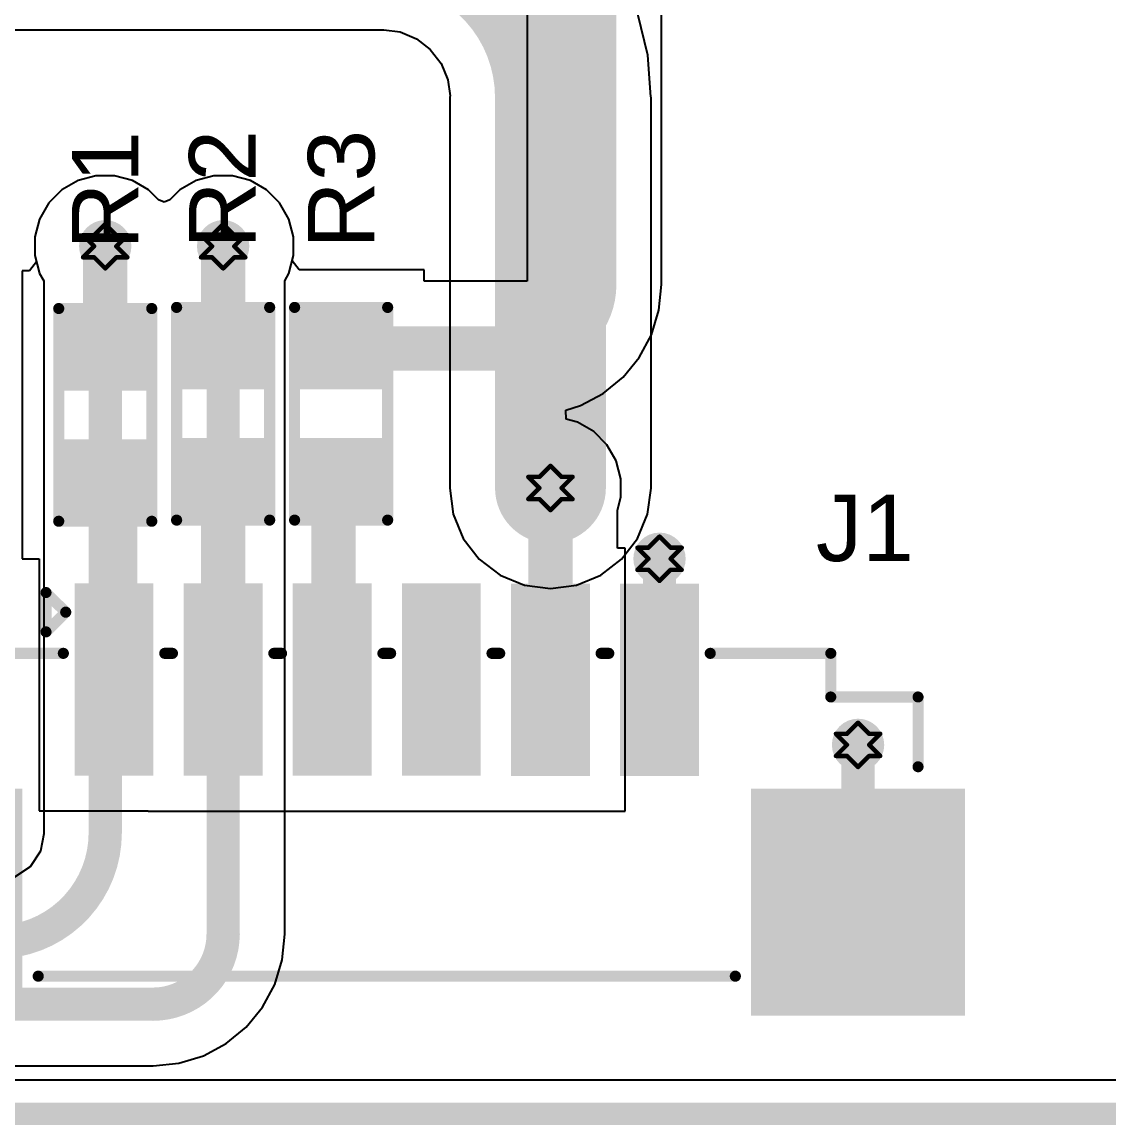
# Model space of a CAD drawing. Header units: inches. Extents: x -4 to 182, y -4 to 85.
# Drawn here: x 33.43 to 45.88, y -4.13 to 8.51 of the extents above; entities that cross this region are included whole.
import ezdxf

# ---------------------------------------------------------------- set-up
doc = ezdxf.new("R2010")
doc.units = ezdxf.units.IN
for name, color, linetype in [('Board Outline', 216, 'Continuous'), ('Bottom Layer', 5, 'Continuous'), ('Drill Drawing', 1, 'Continuous'), ('Top Layer', 1, 'Continuous'), ('Top Overlay', 2, 'Continuous'), ('Top Paste', 8, 'Continuous'), ('Top Solder', 216, 'Continuous'), ('Via Holes', 16, 'Continuous')]:
    doc.layers.add(name, color=color, linetype=linetype)
doc.styles.add('Arial', font='', dxfattribs={"height": 0.2})
doc.styles.get('Arial').set_extended_font_data('Arial')

# ---------------------------------------------------------------- blocks, each defined once
blk = doc.blocks.new('R___0603_8')
at = {"layer": 'Top Layer'}
for points in [[(-0.381, 0.445), (-0.381, -0.445), (-1.143, -0.445), (-1.143, 0.445)], [(1.143, 0.445), (1.143, -0.445), (0.381, -0.445), (0.381, 0.445)]]:
    blk.add_hatch(color=1, dxfattribs=at).paths.add_polyline_path(points)
at = {"layer": 'Top Paste'}
for points in [[(-0.381, 0.445), (-0.381, -0.445), (-1.143, -0.445), (-1.143, 0.445)], [(1.143, 0.445), (1.143, -0.445), (0.381, -0.445), (0.381, 0.445)]]:
    blk.add_hatch(color=8, dxfattribs=at).paths.add_polyline_path(points)
at = {"layer": 'Top Solder'}
for points in [[(-0.279, 0.546), (-0.279, -0.546), (-1.245, -0.546), (-1.245, 0.546)], [(1.245, 0.546), (1.245, -0.546), (0.279, -0.546), (0.279, 0.546)]]:
    blk.add_hatch(color=216, dxfattribs=at).paths.add_polyline_path(points)
at = {"layer": 'Top Overlay'}
for points in [[(1.219, 0.533, 0.127, 0.127, 0), (-1.219, 0.533, 0.127, 0.127, 0)], [(-1.219, -0.533, 0.127, 0.127, 0), (-1.219, 0.533, 0.127, 0.127, 0)], [(1.219, -0.533, 0.127, 0.127, 0), (1.219, 0.533, 0.127, 0.127, 0)], [(1.219, -0.533, 0.127, 0.127, 0), (-1.219, -0.533, 0.127, 0.127, 0)]]:
    blk.add_lwpolyline(points, format="xyseb", dxfattribs=at)
for points in [[(-1.251, 0.533, 0.0635, 0.0635, 1), (-1.187, 0.533, 0.0635, 0.0635, 1)], [(-1.251, 0.533, 0.0635, 0.0635, 1), (-1.187, 0.533, 0.0635, 0.0635, 1)], [(1.187, 0.533, 0.0635, 0.0635, 1), (1.251, 0.533, 0.0635, 0.0635, 1)], [(1.187, 0.533, 0.0635, 0.0635, 1), (1.251, 0.533, 0.0635, 0.0635, 1)], [(-1.251, -0.533, 0.0635, 0.0635, 1), (-1.187, -0.533, 0.0635, 0.0635, 1)], [(-1.251, -0.533, 0.0635, 0.0635, 1), (-1.187, -0.533, 0.0635, 0.0635, 1)], [(1.187, -0.533, 0.0635, 0.0635, 1), (1.251, -0.533, 0.0635, 0.0635, 1)], [(1.187, -0.533, 0.0635, 0.0635, 1), (1.251, -0.533, 0.0635, 0.0635, 1)]]:
    blk.add_lwpolyline(points, format="xyseb", close=True, dxfattribs=at)
blk = doc.blocks.new('R___0603_9')
at = {"layer": 'Top Layer'}
for points in [[(-0.381, 0.445), (-0.381, -0.445), (-1.143, -0.445), (-1.143, 0.445)], [(1.143, 0.445), (1.143, -0.445), (0.381, -0.445), (0.381, 0.445)]]:
    blk.add_hatch(color=1, dxfattribs=at).paths.add_polyline_path(points)
at = {"layer": 'Top Paste'}
for points in [[(-0.381, 0.445), (-0.381, -0.445), (-1.143, -0.445), (-1.143, 0.445)], [(1.143, 0.445), (1.143, -0.445), (0.381, -0.445), (0.381, 0.445)]]:
    blk.add_hatch(color=8, dxfattribs=at).paths.add_polyline_path(points)
at = {"layer": 'Top Solder'}
for points in [[(-0.279, 0.546), (-0.279, -0.546), (-1.245, -0.546), (-1.245, 0.546)], [(1.245, 0.546), (1.245, -0.546), (0.279, -0.546), (0.279, 0.546)]]:
    blk.add_hatch(color=216, dxfattribs=at).paths.add_polyline_path(points)
at = {"layer": 'Top Overlay'}
for points in [[(-1.219, 0.533, 0.127, 0.127, 0), (1.219, 0.533, 0.127, 0.127, 0)], [(-1.219, -0.533, 0.127, 0.127, 0), (-1.219, 0.533, 0.127, 0.127, 0)], [(1.219, -0.533, 0.127, 0.127, 0), (1.219, 0.533, 0.127, 0.127, 0)], [(-1.219, -0.533, 0.127, 0.127, 0), (1.219, -0.533, 0.127, 0.127, 0)]]:
    blk.add_lwpolyline(points, format="xyseb", dxfattribs=at)
for points in [[(-1.251, 0.533, 0.0635, 0.0635, 1), (-1.187, 0.533, 0.0635, 0.0635, 1)], [(-1.251, 0.533, 0.0635, 0.0635, 1), (-1.187, 0.533, 0.0635, 0.0635, 1)], [(1.187, 0.533, 0.0635, 0.0635, 1), (1.251, 0.533, 0.0635, 0.0635, 1)], [(1.187, 0.533, 0.0635, 0.0635, 1), (1.251, 0.533, 0.0635, 0.0635, 1)], [(-1.251, -0.533, 0.0635, 0.0635, 1), (-1.187, -0.533, 0.0635, 0.0635, 1)], [(-1.251, -0.533, 0.0635, 0.0635, 1), (-1.187, -0.533, 0.0635, 0.0635, 1)], [(1.187, -0.533, 0.0635, 0.0635, 1), (1.251, -0.533, 0.0635, 0.0635, 1)], [(1.187, -0.533, 0.0635, 0.0635, 1), (1.251, -0.533, 0.0635, 0.0635, 1)]]:
    blk.add_lwpolyline(points, format="xyseb", close=True, dxfattribs=at)
blk = doc.blocks.new('R___0603_10')
at = {"layer": 'Top Layer'}
for points in [[(-0.381, 0.445), (-0.381, -0.445), (-1.143, -0.445), (-1.143, 0.445)], [(1.143, 0.445), (1.143, -0.445), (0.381, -0.445), (0.381, 0.445)]]:
    blk.add_hatch(color=1, dxfattribs=at).paths.add_polyline_path(points)
at = {"layer": 'Top Paste'}
for points in [[(-0.381, 0.445), (-0.381, -0.445), (-1.143, -0.445), (-1.143, 0.445)], [(1.143, 0.445), (1.143, -0.445), (0.381, -0.445), (0.381, 0.445)]]:
    blk.add_hatch(color=8, dxfattribs=at).paths.add_polyline_path(points)
at = {"layer": 'Top Solder'}
for points in [[(-0.279, 0.546), (-0.279, -0.546), (-1.245, -0.546), (-1.245, 0.546)], [(1.245, 0.546), (1.245, -0.546), (0.279, -0.546), (0.279, 0.546)]]:
    blk.add_hatch(color=216, dxfattribs=at).paths.add_polyline_path(points)
at = {"layer": 'Top Overlay'}
for points in [[(1.219, 0.533, 0.127, 0.127, 0), (-1.219, 0.533, 0.127, 0.127, 0)], [(-1.219, -0.533, 0.127, 0.127, 0), (-1.219, 0.533, 0.127, 0.127, 0)], [(1.219, -0.533, 0.127, 0.127, 0), (1.219, 0.533, 0.127, 0.127, 0)], [(1.219, -0.533, 0.127, 0.127, 0), (-1.219, -0.533, 0.127, 0.127, 0)]]:
    blk.add_lwpolyline(points, format="xyseb", dxfattribs=at)
for points in [[(-1.251, 0.533, 0.0635, 0.0635, 1), (-1.187, 0.533, 0.0635, 0.0635, 1)], [(-1.251, 0.533, 0.0635, 0.0635, 1), (-1.187, 0.533, 0.0635, 0.0635, 1)], [(1.187, 0.533, 0.0635, 0.0635, 1), (1.251, 0.533, 0.0635, 0.0635, 1)], [(1.187, 0.533, 0.0635, 0.0635, 1), (1.251, 0.533, 0.0635, 0.0635, 1)], [(-1.251, -0.533, 0.0635, 0.0635, 1), (-1.187, -0.533, 0.0635, 0.0635, 1)], [(-1.251, -0.533, 0.0635, 0.0635, 1), (-1.187, -0.533, 0.0635, 0.0635, 1)], [(1.187, -0.533, 0.0635, 0.0635, 1), (1.251, -0.533, 0.0635, 0.0635, 1)], [(1.187, -0.533, 0.0635, 0.0635, 1), (1.251, -0.533, 0.0635, 0.0635, 1)]]:
    blk.add_lwpolyline(points, format="xyseb", close=True, dxfattribs=at)
blk = doc.blocks.new('HC_1_25_6PLT_18')
at = {"layer": 'Top Layer'}
for points in [[(-2.775, 0.277), (-3.475, 0.277), (-3.475, 2.277), (-2.775, 2.277)], [(-0.275, 0.275), (-0.975, 0.275), (-0.975, 2.275), (-0.275, 2.275)], [(-1.525, 0.275), (-2.225, 0.275), (-2.225, 2.275), (-1.525, 2.275)], [(0.975, 0.275), (0.275, 0.275), (0.275, 2.275), (0.975, 2.275)], [(2.225, 0.273), (1.525, 0.273), (1.525, 2.273), (2.225, 2.273)], [(3.475, 0.273), (2.775, 0.273), (2.775, 2.273), (3.475, 2.273)], [(4.225, -0.027), (6.575, -0.027), (6.575, -2.527), (4.225, -2.527)]]:
    blk.add_hatch(color=1, dxfattribs=at).paths.add_polyline_path(points)
at = {"layer": 'Top Paste'}
for points in [[(-2.775, 0.277), (-3.475, 0.277), (-3.475, 2.277), (-2.775, 2.277)], [(-0.275, 0.275), (-0.975, 0.275), (-0.975, 2.275), (-0.275, 2.275)], [(-1.525, 0.275), (-2.225, 0.275), (-2.225, 2.275), (-1.525, 2.275)], [(0.975, 0.275), (0.275, 0.275), (0.275, 2.275), (0.975, 2.275)], [(2.225, 0.273), (1.525, 0.273), (1.525, 2.273), (2.225, 2.273)], [(3.475, 0.273), (2.775, 0.273), (2.775, 2.273), (3.475, 2.273)], [(4.225, -0.027), (6.575, -0.027), (6.575, -2.527), (4.225, -2.527)]]:
    blk.add_hatch(color=8, dxfattribs=at).paths.add_polyline_path(points)
at = {"layer": 'Top Solder'}
for points in [[(-2.674, 0.175), (-3.577, 0.175), (-3.577, 2.378), (-2.674, 2.378)], [(-1.423, 0.173), (-2.327, 0.173), (-2.327, 2.376), (-1.423, 2.376)], [(-0.173, 0.174), (-1.077, 0.174), (-1.077, 2.377), (-0.173, 2.377)], [(1.077, 0.173), (0.173, 0.173), (0.173, 2.376), (1.077, 2.376)], [(2.327, 0.171), (1.423, 0.171), (1.423, 2.374), (2.327, 2.374)], [(3.577, 0.171), (2.673, 0.171), (2.673, 2.374), (3.577, 2.374)], [(-6.625, 0.023), (-4.175, 0.023), (-4.175, -2.577), (-6.625, -2.577)], [(4.175, 0.023), (6.625, 0.023), (6.625, -2.577), (4.175, -2.577)]]:
    blk.add_hatch(color=216, dxfattribs=at).paths.add_polyline_path(points)
at = {"layer": 'Top Overlay'}
for points in [[(-3.905, 2.272, 0.127, 0.127, 0), (-3.679, 2.047, 0.127, 0.127, 0)], [(-3.905, 1.821, 0.127, 0.127, 0), (-3.905, 2.272, 0.127, 0.127, 0)], [(-3.905, 1.821, 0.127, 0.127, 0), (-3.679, 2.047, 0.127, 0.127, 0)], [(-4.912, 1.575, 0.127, 0.127, 0), (-3.706, 1.575, 0.127, 0.127, 0)], [(-2.544, 1.575, 0.127, 0.127, 0), (-2.456, 1.575, 0.127, 0.127, 0)], [(-1.294, 1.575, 0.127, 0.127, 0), (-1.206, 1.575, 0.127, 0.127, 0)], [(-0.044, 1.575, 0.127, 0.127, 0), (0.044, 1.575, 0.127, 0.127, 0)], [(1.206, 1.575, 0.127, 0.127, 0), (1.294, 1.575, 0.127, 0.127, 0)], [(2.456, 1.575, 0.127, 0.127, 0), (2.544, 1.575, 0.127, 0.127, 0)], [(3.706, 1.575, 0.127, 0.127, 0), (5.088, 1.575, 0.127, 0.127, 0)], [(5.088, 1.075, 0.127, 0.127, 0), (5.088, 1.575, 0.127, 0.127, 0)], [(5.088, 1.075, 0.127, 0.127, 0), (6.088, 1.075, 0.127, 0.127, 0)], [(6.088, 0.275, 0.127, 0.127, 0), (6.088, 1.075, 0.127, 0.127, 0)], [(-3.994, -2.125, 0.127, 0.127, 0), (3.994, -2.125, 0.127, 0.127, 0)]]:
    blk.add_lwpolyline(points, format="xyseb", dxfattribs=at)
for points in [[(-3.936, 2.272, 0.0635, 0.0635, 1), (-3.873, 2.272, 0.0635, 0.0635, 1)], [(-3.936, 2.272, 0.0635, 0.0635, 1), (-3.873, 2.272, 0.0635, 0.0635, 1)], [(-3.711, 2.047, 0.0635, 0.0635, 1), (-3.647, 2.047, 0.0635, 0.0635, 1)], [(-3.711, 2.047, 0.0635, 0.0635, 1), (-3.647, 2.047, 0.0635, 0.0635, 1)], [(-3.936, 1.821, 0.0635, 0.0635, 1), (-3.873, 1.821, 0.0635, 0.0635, 1)], [(-3.936, 1.821, 0.0635, 0.0635, 1), (-3.873, 1.821, 0.0635, 0.0635, 1)], [(-3.738, 1.575, 0.0635, 0.0635, 1), (-3.674, 1.575, 0.0635, 0.0635, 1)], [(-2.576, 1.575, 0.0635, 0.0635, 1), (-2.512, 1.575, 0.0635, 0.0635, 1)], [(-2.488, 1.575, 0.0635, 0.0635, 1), (-2.424, 1.575, 0.0635, 0.0635, 1)], [(-1.326, 1.575, 0.0635, 0.0635, 1), (-1.262, 1.575, 0.0635, 0.0635, 1)], [(-1.238, 1.575, 0.0635, 0.0635, 1), (-1.174, 1.575, 0.0635, 0.0635, 1)], [(-0.076, 1.575, 0.0635, 0.0635, 1), (-0.012, 1.575, 0.0635, 0.0635, 1)], [(0.012, 1.575, 0.0635, 0.0635, 1), (0.076, 1.575, 0.0635, 0.0635, 1)], [(1.174, 1.575, 0.0635, 0.0635, 1), (1.238, 1.575, 0.0635, 0.0635, 1)], [(1.262, 1.575, 0.0635, 0.0635, 1), (1.326, 1.575, 0.0635, 0.0635, 1)], [(2.424, 1.575, 0.0635, 0.0635, 1), (2.488, 1.575, 0.0635, 0.0635, 1)], [(2.512, 1.575, 0.0635, 0.0635, 1), (2.576, 1.575, 0.0635, 0.0635, 1)], [(3.674, 1.575, 0.0635, 0.0635, 1), (3.738, 1.575, 0.0635, 0.0635, 1)], [(5.056, 1.575, 0.0635, 0.0635, 1), (5.119, 1.575, 0.0635, 0.0635, 1)], [(5.056, 1.575, 0.0635, 0.0635, 1), (5.119, 1.575, 0.0635, 0.0635, 1)], [(5.056, 1.075, 0.0635, 0.0635, 1), (5.119, 1.075, 0.0635, 0.0635, 1)], [(5.056, 1.075, 0.0635, 0.0635, 1), (5.119, 1.075, 0.0635, 0.0635, 1)], [(6.056, 1.075, 0.0635, 0.0635, 1), (6.119, 1.075, 0.0635, 0.0635, 1)], [(6.056, 1.075, 0.0635, 0.0635, 1), (6.119, 1.075, 0.0635, 0.0635, 1)], [(6.056, 0.275, 0.0635, 0.0635, 1), (6.119, 0.275, 0.0635, 0.0635, 1)], [(-4.026, -2.125, 0.0635, 0.0635, 1), (-3.962, -2.125, 0.0635, 0.0635, 1)], [(3.962, -2.125, 0.0635, 0.0635, 1), (4.026, -2.125, 0.0635, 0.0635, 1)]]:
    blk.add_lwpolyline(points, format="xyseb", close=True, dxfattribs=at)

msp = doc.modelspace()

# ---------------------------------------------------------------- hatches: boundary and pattern name
at = {"layer": 'Bottom Layer'}
h = msp.add_hatch(color=5, dxfattribs=at)
edge = h.paths.add_edge_path()
edge.add_arc((34.383, 5.944), 0.3, 0, 360)
h = msp.add_hatch(color=5, dxfattribs=at)
edge = h.paths.add_edge_path()
edge.add_arc((35.734, 5.944), 0.3, 0, 360)
h = msp.add_hatch(color=5, dxfattribs=at)
edge = h.paths.add_edge_path()
edge.add_arc((39.484, 3.173), 0.3, 0, 360)
h = msp.add_hatch(color=5, dxfattribs=at)
edge = h.paths.add_edge_path()
edge.add_arc((40.734, 2.362), 0.3, 0, 360)
h = msp.add_hatch(color=5, dxfattribs=at)
edge = h.paths.add_edge_path()
edge.add_arc((43.009, 0.229), 0.3, 0, 360)
at = {"layer": 'Top Layer'}
h = msp.add_hatch(color=1, dxfattribs=at)
edge = h.paths.add_edge_path()
edge.add_arc((34.383, 5.944), 0.3, 0, 360)
h = msp.add_hatch(color=1, dxfattribs=at)
edge = h.paths.add_edge_path()
edge.add_arc((35.734, 5.944), 0.3, 0, 360)
h = msp.add_hatch(color=1, dxfattribs=at)
edge = h.paths.add_edge_path()
edge.add_arc((39.484, 3.173), 0.3, 0, 360)
h = msp.add_hatch(color=1, dxfattribs=at)
edge = h.paths.add_edge_path()
edge.add_arc((40.734, 2.362), 0.3, 0, 360)
h = msp.add_hatch(color=1, dxfattribs=at)
edge = h.paths.add_edge_path()
edge.add_arc((43.009, 0.229), 0.3, 0, 360)
at = {"layer": 'Via Holes'}
h = msp.add_hatch(color=7, dxfattribs=at)
edge = h.paths.add_edge_path()
edge.add_arc((34.383, 5.944), 0.15, 0, 360)
h = msp.add_hatch(color=7, dxfattribs=at)
edge = h.paths.add_edge_path()
edge.add_arc((35.734, 5.944), 0.15, 0, 360)
h = msp.add_hatch(color=7, dxfattribs=at)
edge = h.paths.add_edge_path()
edge.add_arc((39.484, 3.173), 0.15, 0, 360)
h = msp.add_hatch(color=7, dxfattribs=at)
edge = h.paths.add_edge_path()
edge.add_arc((40.734, 2.362), 0.15, 0, 360)
h = msp.add_hatch(color=7, dxfattribs=at)
edge = h.paths.add_edge_path()
edge.add_arc((43.009, 0.229), 0.15, 0, 360)

# ---------------------------------------------------------------- linework, layer by layer
at = {"layer": 'Board Outline'}
msp.add_lwpolyline([(-1, -4, 0.254, 0.254, 0), (50.174, -4, 0.254, 0.254, 0)], format="xyseb", dxfattribs=at)
at = {"layer": 'Bottom Layer'}
for p, q in [((40.599, 8.133), (40.486, 8.602)), ((29.981, 8.423), (37.56, 8.423)), ((37.56, 8.423), (37.574, 8.425)), ((37.574, 8.425), (37.761, 8.4)), ((37.761, 8.4), (37.948, 8.323)), ((37.948, 8.323), (38.108, 8.2)), ((38.108, 8.2), (38.231, 8.039)), ((40.636, 7.658), (40.599, 8.133)), ((38.231, 8.039), (38.309, 7.852)), ((38.309, 7.852), (38.334, 7.666)), ((38.334, 7.666), (38.332, 7.651)), ((38.332, 7.651), (38.332, 3.173)), ((40.637, 7.651), (40.636, 7.658)), ((40.637, 3.173), (40.637, 7.651)), ((34.276, 6.752), (34.071, 6.697)), ((34.489, 6.752), (34.276, 6.752)), ((34.694, 6.697), (34.489, 6.752)), ((35.628, 6.752), (35.423, 6.697)), ((35.841, 6.752), (35.628, 6.752)), ((36.046, 6.697), (35.841, 6.752)), ((33.886, 6.59), (33.736, 6.44)), ((34.071, 6.697), (33.886, 6.59)), ((34.879, 6.59), (34.694, 6.697)), ((34.992, 6.477), (34.879, 6.59)), ((35.238, 6.59), (35.125, 6.477)), ((35.423, 6.697), (35.238, 6.59)), ((36.231, 6.59), (36.046, 6.697)), ((36.381, 6.44), (36.231, 6.59)), ((35.059, 6.451), (34.992, 6.477)), ((35.125, 6.477), (35.059, 6.451)), ((33.736, 6.44), (33.63, 6.255)), ((36.487, 6.255), (36.381, 6.44)), ((33.63, 6.255), (33.575, 6.05)), ((36.542, 6.05), (36.487, 6.255)), ((33.575, 6.05), (33.575, 5.837)), ((36.542, 5.837), (36.542, 6.05)), ((33.575, 5.837), (33.63, 5.632)), ((36.487, 5.632), (36.542, 5.837)), ((33.63, 5.632), (33.678, 5.548)), ((36.439, 5.548), (36.487, 5.632)), ((33.678, 5.548), (33.678, -0.78)), ((36.439, -1.94), (36.439, 5.548)), ((38.332, 3.173), (38.371, 2.875)), ((40.598, 2.875), (40.637, 3.173)), ((38.371, 2.875), (38.486, 2.596)), ((40.483, 2.596), (40.598, 2.875)), ((38.486, 2.596), (38.669, 2.358)), ((40.3, 2.358), (40.483, 2.596)), ((38.669, 2.358), (38.908, 2.175)), ((40.061, 2.175), (40.3, 2.358)), ((38.908, 2.175), (39.186, 2.059)), ((39.783, 2.059), (40.061, 2.175)), ((39.186, 2.059), (39.484, 2.02)), ((39.484, 2.02), (39.783, 2.059)), ((33.68, -0.792), (33.64, -0.991)), ((33.678, -0.78), (33.68, -0.792)), ((33.64, -0.991), (33.521, -1.17)), ((33.521, -1.17), (33.342, -1.289)), ((36.411, -2.235), (36.44, -1.94)), ((36.44, -1.94), (36.439, -1.94)), ((36.325, -2.518), (36.411, -2.235)), ((36.186, -2.778), (36.325, -2.518)), ((35.998, -3.007), (36.186, -2.778)), ((35.77, -3.195), (35.998, -3.007)), ((35.509, -3.334), (35.77, -3.195)), ((35.226, -3.42), (35.509, -3.334)), ((17.261, -3.448), (34.931, -3.448)), ((34.931, -3.449), (35.226, -3.42)), ((34.931, -3.448), (34.931, -3.449)), ((50.345, -3.612), (17.139, -3.612))]:
    msp.add_line(p, q, dxfattribs=at)
for points in [[(37.56, 9.576, 1.27, 1.27, -0.414214), (39.484, 7.651, 1.27, 1.27, 0)], [(39.484, 3.173, 1.27, 1.27, 0), (39.484, 7.651, 1.27, 1.27, 0)], [(34.383, -0.78, 0.381, 0.381, 0), (34.383, 5.944, 0.381, 0.381, 0)], [(35.734, -1.94, 0.381, 0.381, 0), (35.734, 5.944, 0.381, 0.381, 0)], [(34.383, -0.78, 0.381, 0.381, -0.414214), (33.131, -2.032, 0.381, 0.381, 0)], [(35.734, -1.94, 0.381, 0.381, -0.414214), (34.931, -2.743, 0.381, 0.381, 0)], [(16.866, -2.743, 0.381, 0.381, 0), (34.931, -2.743, 0.381, 0.381, 0)]]:
    msp.add_lwpolyline(points, format="xyseb", dxfattribs=at)
for points in [[(39.167, 7.651, 0.635, 0.635, 1), (39.802, 7.651, 0.635, 0.635, 1)], [(39.167, 7.651, 0.635, 0.635, 1), (39.802, 7.651, 0.635, 0.635, 1)], [(34.287, 5.944, 0.191, 0.191, 1), (34.478, 5.944, 0.191, 0.191, 1)], [(35.639, 5.944, 0.191, 0.191, 1), (35.83, 5.944, 0.191, 0.191, 1)], [(39.167, 3.173, 0.635, 0.635, 1), (39.802, 3.173, 0.635, 0.635, 1)], [(34.287, -0.78, 0.191, 0.191, 1), (34.478, -0.78, 0.191, 0.191, 1)], [(34.287, -0.78, 0.191, 0.191, 1), (34.478, -0.78, 0.191, 0.191, 1)], [(35.639, -1.94, 0.191, 0.191, 1), (35.83, -1.94, 0.191, 0.191, 1)], [(35.639, -1.94, 0.191, 0.191, 1), (35.83, -1.94, 0.191, 0.191, 1)], [(34.836, -2.743, 0.191, 0.191, 1), (35.027, -2.743, 0.191, 0.191, 1)], [(34.836, -2.743, 0.191, 0.191, 1), (35.027, -2.743, 0.191, 0.191, 1)]]:
    msp.add_lwpolyline(points, format="xyseb", close=True, dxfattribs=at)
at = {"layer": 'Drill Drawing'}
for points in [[(34.256, 6.071, 0.0508, 0.0508, 0), (34.383, 6.198, 0.0508, 0.0508, 0)], [(34.383, 6.198, 0.0508, 0.0508, 0), (34.51, 6.071, 0.0508, 0.0508, 0)], [(35.607, 6.071, 0.0508, 0.0508, 0), (35.734, 6.198, 0.0508, 0.0508, 0)], [(35.734, 6.198, 0.0508, 0.0508, 0), (35.861, 6.071, 0.0508, 0.0508, 0)], [(34.129, 6.071, 0.0508, 0.0508, 0), (34.256, 5.944, 0.0508, 0.0508, 0)], [(34.129, 6.071, 0.0508, 0.0508, 0), (34.256, 6.071, 0.0508, 0.0508, 0)], [(34.51, 6.071, 0.0508, 0.0508, 0), (34.637, 6.071, 0.0508, 0.0508, 0)], [(34.51, 5.944, 0.0508, 0.0508, 0), (34.637, 6.071, 0.0508, 0.0508, 0)], [(35.48, 6.071, 0.0508, 0.0508, 0), (35.607, 5.944, 0.0508, 0.0508, 0)], [(35.48, 6.071, 0.0508, 0.0508, 0), (35.607, 6.071, 0.0508, 0.0508, 0)], [(35.861, 6.071, 0.0508, 0.0508, 0), (35.988, 6.071, 0.0508, 0.0508, 0)], [(35.861, 5.944, 0.0508, 0.0508, 0), (35.988, 6.071, 0.0508, 0.0508, 0)], [(34.129, 5.817, 0.0508, 0.0508, 0), (34.256, 5.944, 0.0508, 0.0508, 0)], [(34.51, 5.944, 0.0508, 0.0508, 0), (34.637, 5.817, 0.0508, 0.0508, 0)], [(35.48, 5.817, 0.0508, 0.0508, 0), (35.607, 5.944, 0.0508, 0.0508, 0)], [(35.861, 5.944, 0.0508, 0.0508, 0), (35.988, 5.817, 0.0508, 0.0508, 0)], [(34.129, 5.817, 0.0508, 0.0508, 0), (34.256, 5.817, 0.0508, 0.0508, 0)], [(34.256, 5.817, 0.0508, 0.0508, 0), (34.383, 5.69, 0.0508, 0.0508, 0)], [(34.383, 5.69, 0.0508, 0.0508, 0), (34.51, 5.817, 0.0508, 0.0508, 0)], [(34.51, 5.817, 0.0508, 0.0508, 0), (34.637, 5.817, 0.0508, 0.0508, 0)], [(35.48, 5.817, 0.0508, 0.0508, 0), (35.607, 5.817, 0.0508, 0.0508, 0)], [(35.607, 5.817, 0.0508, 0.0508, 0), (35.734, 5.69, 0.0508, 0.0508, 0)], [(35.734, 5.69, 0.0508, 0.0508, 0), (35.861, 5.817, 0.0508, 0.0508, 0)], [(35.861, 5.817, 0.0508, 0.0508, 0), (35.988, 5.817, 0.0508, 0.0508, 0)], [(39.357, 3.3, 0.0508, 0.0508, 0), (39.484, 3.427, 0.0508, 0.0508, 0)], [(39.484, 3.427, 0.0508, 0.0508, 0), (39.611, 3.3, 0.0508, 0.0508, 0)], [(39.23, 3.3, 0.0508, 0.0508, 0), (39.357, 3.173, 0.0508, 0.0508, 0)], [(39.23, 3.3, 0.0508, 0.0508, 0), (39.357, 3.3, 0.0508, 0.0508, 0)], [(39.611, 3.3, 0.0508, 0.0508, 0), (39.738, 3.3, 0.0508, 0.0508, 0)], [(39.611, 3.173, 0.0508, 0.0508, 0), (39.738, 3.3, 0.0508, 0.0508, 0)], [(39.23, 3.046, 0.0508, 0.0508, 0), (39.357, 3.173, 0.0508, 0.0508, 0)], [(39.611, 3.173, 0.0508, 0.0508, 0), (39.738, 3.046, 0.0508, 0.0508, 0)], [(39.23, 3.046, 0.0508, 0.0508, 0), (39.357, 3.046, 0.0508, 0.0508, 0)], [(39.357, 3.046, 0.0508, 0.0508, 0), (39.484, 2.919, 0.0508, 0.0508, 0)], [(39.484, 2.919, 0.0508, 0.0508, 0), (39.611, 3.046, 0.0508, 0.0508, 0)], [(39.611, 3.046, 0.0508, 0.0508, 0), (39.738, 3.046, 0.0508, 0.0508, 0)], [(40.607, 2.489, 0.0508, 0.0508, 0), (40.734, 2.616, 0.0508, 0.0508, 0)], [(40.734, 2.616, 0.0508, 0.0508, 0), (40.861, 2.489, 0.0508, 0.0508, 0)], [(40.48, 2.489, 0.0508, 0.0508, 0), (40.607, 2.362, 0.0508, 0.0508, 0)], [(40.48, 2.489, 0.0508, 0.0508, 0), (40.607, 2.489, 0.0508, 0.0508, 0)], [(40.861, 2.489, 0.0508, 0.0508, 0), (40.988, 2.489, 0.0508, 0.0508, 0)], [(40.861, 2.362, 0.0508, 0.0508, 0), (40.988, 2.489, 0.0508, 0.0508, 0)], [(40.48, 2.235, 0.0508, 0.0508, 0), (40.607, 2.362, 0.0508, 0.0508, 0)], [(40.861, 2.362, 0.0508, 0.0508, 0), (40.988, 2.235, 0.0508, 0.0508, 0)], [(40.48, 2.235, 0.0508, 0.0508, 0), (40.607, 2.235, 0.0508, 0.0508, 0)], [(40.607, 2.235, 0.0508, 0.0508, 0), (40.734, 2.108, 0.0508, 0.0508, 0)], [(40.734, 2.108, 0.0508, 0.0508, 0), (40.861, 2.235, 0.0508, 0.0508, 0)], [(40.861, 2.235, 0.0508, 0.0508, 0), (40.988, 2.235, 0.0508, 0.0508, 0)], [(42.882, 0.356, 0.0508, 0.0508, 0), (43.009, 0.483, 0.0508, 0.0508, 0)], [(43.009, 0.483, 0.0508, 0.0508, 0), (43.136, 0.356, 0.0508, 0.0508, 0)], [(42.755, 0.356, 0.0508, 0.0508, 0), (42.882, 0.229, 0.0508, 0.0508, 0)], [(42.755, 0.356, 0.0508, 0.0508, 0), (42.882, 0.356, 0.0508, 0.0508, 0)], [(43.136, 0.356, 0.0508, 0.0508, 0), (43.263, 0.356, 0.0508, 0.0508, 0)], [(43.136, 0.229, 0.0508, 0.0508, 0), (43.263, 0.356, 0.0508, 0.0508, 0)], [(42.755, 0.102, 0.0508, 0.0508, 0), (42.882, 0.229, 0.0508, 0.0508, 0)], [(43.136, 0.229, 0.0508, 0.0508, 0), (43.263, 0.102, 0.0508, 0.0508, 0)], [(42.755, 0.102, 0.0508, 0.0508, 0), (42.882, 0.102, 0.0508, 0.0508, 0)], [(42.882, 0.102, 0.0508, 0.0508, 0), (43.009, -0.025, 0.0508, 0.0508, 0)], [(43.009, -0.025, 0.0508, 0.0508, 0), (43.136, 0.102, 0.0508, 0.0508, 0)], [(43.136, 0.102, 0.0508, 0.0508, 0), (43.263, 0.102, 0.0508, 0.0508, 0)]]:
    msp.add_lwpolyline(points, format="xyseb", dxfattribs=at)
for points in [[(34.37, 6.198, 0.0254, 0.0254, 1), (34.395, 6.198, 0.0254, 0.0254, 1)], [(34.37, 6.198, 0.0254, 0.0254, 1), (34.395, 6.198, 0.0254, 0.0254, 1)], [(35.722, 6.198, 0.0254, 0.0254, 1), (35.747, 6.198, 0.0254, 0.0254, 1)], [(35.722, 6.198, 0.0254, 0.0254, 1), (35.747, 6.198, 0.0254, 0.0254, 1)], [(34.116, 6.071, 0.0254, 0.0254, 1), (34.141, 6.071, 0.0254, 0.0254, 1)], [(34.116, 6.071, 0.0254, 0.0254, 1), (34.141, 6.071, 0.0254, 0.0254, 1)], [(34.243, 6.071, 0.0254, 0.0254, 1), (34.268, 6.071, 0.0254, 0.0254, 1)], [(34.243, 6.071, 0.0254, 0.0254, 1), (34.268, 6.071, 0.0254, 0.0254, 1)], [(34.497, 6.071, 0.0254, 0.0254, 1), (34.522, 6.071, 0.0254, 0.0254, 1)], [(34.497, 6.071, 0.0254, 0.0254, 1), (34.522, 6.071, 0.0254, 0.0254, 1)], [(34.624, 6.071, 0.0254, 0.0254, 1), (34.649, 6.071, 0.0254, 0.0254, 1)], [(34.624, 6.071, 0.0254, 0.0254, 1), (34.649, 6.071, 0.0254, 0.0254, 1)], [(35.468, 6.071, 0.0254, 0.0254, 1), (35.493, 6.071, 0.0254, 0.0254, 1)], [(35.468, 6.071, 0.0254, 0.0254, 1), (35.493, 6.071, 0.0254, 0.0254, 1)], [(35.595, 6.071, 0.0254, 0.0254, 1), (35.62, 6.071, 0.0254, 0.0254, 1)], [(35.595, 6.071, 0.0254, 0.0254, 1), (35.62, 6.071, 0.0254, 0.0254, 1)], [(35.849, 6.071, 0.0254, 0.0254, 1), (35.874, 6.071, 0.0254, 0.0254, 1)], [(35.849, 6.071, 0.0254, 0.0254, 1), (35.874, 6.071, 0.0254, 0.0254, 1)], [(35.976, 6.071, 0.0254, 0.0254, 1), (36.001, 6.071, 0.0254, 0.0254, 1)], [(35.976, 6.071, 0.0254, 0.0254, 1), (36.001, 6.071, 0.0254, 0.0254, 1)], [(34.243, 5.944, 0.0254, 0.0254, 1), (34.268, 5.944, 0.0254, 0.0254, 1)], [(34.243, 5.944, 0.0254, 0.0254, 1), (34.268, 5.944, 0.0254, 0.0254, 1)], [(34.497, 5.944, 0.0254, 0.0254, 1), (34.522, 5.944, 0.0254, 0.0254, 1)], [(34.497, 5.944, 0.0254, 0.0254, 1), (34.522, 5.944, 0.0254, 0.0254, 1)], [(35.595, 5.944, 0.0254, 0.0254, 1), (35.62, 5.944, 0.0254, 0.0254, 1)], [(35.595, 5.944, 0.0254, 0.0254, 1), (35.62, 5.944, 0.0254, 0.0254, 1)], [(35.849, 5.944, 0.0254, 0.0254, 1), (35.874, 5.944, 0.0254, 0.0254, 1)], [(35.849, 5.944, 0.0254, 0.0254, 1), (35.874, 5.944, 0.0254, 0.0254, 1)], [(34.116, 5.817, 0.0254, 0.0254, 1), (34.141, 5.817, 0.0254, 0.0254, 1)], [(34.116, 5.817, 0.0254, 0.0254, 1), (34.141, 5.817, 0.0254, 0.0254, 1)], [(34.243, 5.817, 0.0254, 0.0254, 1), (34.268, 5.817, 0.0254, 0.0254, 1)], [(34.243, 5.817, 0.0254, 0.0254, 1), (34.268, 5.817, 0.0254, 0.0254, 1)], [(34.497, 5.817, 0.0254, 0.0254, 1), (34.522, 5.817, 0.0254, 0.0254, 1)], [(34.497, 5.817, 0.0254, 0.0254, 1), (34.522, 5.817, 0.0254, 0.0254, 1)], [(34.624, 5.817, 0.0254, 0.0254, 1), (34.649, 5.817, 0.0254, 0.0254, 1)], [(34.624, 5.817, 0.0254, 0.0254, 1), (34.649, 5.817, 0.0254, 0.0254, 1)], [(35.468, 5.817, 0.0254, 0.0254, 1), (35.493, 5.817, 0.0254, 0.0254, 1)], [(35.468, 5.817, 0.0254, 0.0254, 1), (35.493, 5.817, 0.0254, 0.0254, 1)], [(35.595, 5.817, 0.0254, 0.0254, 1), (35.62, 5.817, 0.0254, 0.0254, 1)], [(35.595, 5.817, 0.0254, 0.0254, 1), (35.62, 5.817, 0.0254, 0.0254, 1)], [(35.849, 5.817, 0.0254, 0.0254, 1), (35.874, 5.817, 0.0254, 0.0254, 1)], [(35.849, 5.817, 0.0254, 0.0254, 1), (35.874, 5.817, 0.0254, 0.0254, 1)], [(35.976, 5.817, 0.0254, 0.0254, 1), (36.001, 5.817, 0.0254, 0.0254, 1)], [(35.976, 5.817, 0.0254, 0.0254, 1), (36.001, 5.817, 0.0254, 0.0254, 1)], [(34.37, 5.69, 0.0254, 0.0254, 1), (34.395, 5.69, 0.0254, 0.0254, 1)], [(34.37, 5.69, 0.0254, 0.0254, 1), (34.395, 5.69, 0.0254, 0.0254, 1)], [(35.722, 5.69, 0.0254, 0.0254, 1), (35.747, 5.69, 0.0254, 0.0254, 1)], [(35.722, 5.69, 0.0254, 0.0254, 1), (35.747, 5.69, 0.0254, 0.0254, 1)], [(39.472, 3.427, 0.0254, 0.0254, 1), (39.497, 3.427, 0.0254, 0.0254, 1)], [(39.472, 3.427, 0.0254, 0.0254, 1), (39.497, 3.427, 0.0254, 0.0254, 1)], [(39.218, 3.3, 0.0254, 0.0254, 1), (39.243, 3.3, 0.0254, 0.0254, 1)], [(39.218, 3.3, 0.0254, 0.0254, 1), (39.243, 3.3, 0.0254, 0.0254, 1)], [(39.345, 3.3, 0.0254, 0.0254, 1), (39.37, 3.3, 0.0254, 0.0254, 1)], [(39.345, 3.3, 0.0254, 0.0254, 1), (39.37, 3.3, 0.0254, 0.0254, 1)], [(39.599, 3.3, 0.0254, 0.0254, 1), (39.624, 3.3, 0.0254, 0.0254, 1)], [(39.599, 3.3, 0.0254, 0.0254, 1), (39.624, 3.3, 0.0254, 0.0254, 1)], [(39.726, 3.3, 0.0254, 0.0254, 1), (39.751, 3.3, 0.0254, 0.0254, 1)], [(39.726, 3.3, 0.0254, 0.0254, 1), (39.751, 3.3, 0.0254, 0.0254, 1)], [(39.345, 3.173, 0.0254, 0.0254, 1), (39.37, 3.173, 0.0254, 0.0254, 1)], [(39.345, 3.173, 0.0254, 0.0254, 1), (39.37, 3.173, 0.0254, 0.0254, 1)], [(39.599, 3.173, 0.0254, 0.0254, 1), (39.624, 3.173, 0.0254, 0.0254, 1)], [(39.599, 3.173, 0.0254, 0.0254, 1), (39.624, 3.173, 0.0254, 0.0254, 1)], [(39.218, 3.046, 0.0254, 0.0254, 1), (39.243, 3.046, 0.0254, 0.0254, 1)], [(39.218, 3.046, 0.0254, 0.0254, 1), (39.243, 3.046, 0.0254, 0.0254, 1)], [(39.345, 3.046, 0.0254, 0.0254, 1), (39.37, 3.046, 0.0254, 0.0254, 1)], [(39.345, 3.046, 0.0254, 0.0254, 1), (39.37, 3.046, 0.0254, 0.0254, 1)], [(39.599, 3.046, 0.0254, 0.0254, 1), (39.624, 3.046, 0.0254, 0.0254, 1)], [(39.599, 3.046, 0.0254, 0.0254, 1), (39.624, 3.046, 0.0254, 0.0254, 1)], [(39.726, 3.046, 0.0254, 0.0254, 1), (39.751, 3.046, 0.0254, 0.0254, 1)], [(39.726, 3.046, 0.0254, 0.0254, 1), (39.751, 3.046, 0.0254, 0.0254, 1)], [(39.472, 2.919, 0.0254, 0.0254, 1), (39.497, 2.919, 0.0254, 0.0254, 1)], [(39.472, 2.919, 0.0254, 0.0254, 1), (39.497, 2.919, 0.0254, 0.0254, 1)], [(40.722, 2.616, 0.0254, 0.0254, 1), (40.747, 2.616, 0.0254, 0.0254, 1)], [(40.722, 2.616, 0.0254, 0.0254, 1), (40.747, 2.616, 0.0254, 0.0254, 1)], [(40.468, 2.489, 0.0254, 0.0254, 1), (40.493, 2.489, 0.0254, 0.0254, 1)], [(40.468, 2.489, 0.0254, 0.0254, 1), (40.493, 2.489, 0.0254, 0.0254, 1)], [(40.595, 2.489, 0.0254, 0.0254, 1), (40.62, 2.489, 0.0254, 0.0254, 1)], [(40.595, 2.489, 0.0254, 0.0254, 1), (40.62, 2.489, 0.0254, 0.0254, 1)], [(40.849, 2.489, 0.0254, 0.0254, 1), (40.874, 2.489, 0.0254, 0.0254, 1)], [(40.849, 2.489, 0.0254, 0.0254, 1), (40.874, 2.489, 0.0254, 0.0254, 1)], [(40.976, 2.489, 0.0254, 0.0254, 1), (41.001, 2.489, 0.0254, 0.0254, 1)], [(40.976, 2.489, 0.0254, 0.0254, 1), (41.001, 2.489, 0.0254, 0.0254, 1)], [(40.595, 2.362, 0.0254, 0.0254, 1), (40.62, 2.362, 0.0254, 0.0254, 1)], [(40.595, 2.362, 0.0254, 0.0254, 1), (40.62, 2.362, 0.0254, 0.0254, 1)], [(40.849, 2.362, 0.0254, 0.0254, 1), (40.874, 2.362, 0.0254, 0.0254, 1)], [(40.849, 2.362, 0.0254, 0.0254, 1), (40.874, 2.362, 0.0254, 0.0254, 1)], [(40.468, 2.235, 0.0254, 0.0254, 1), (40.493, 2.235, 0.0254, 0.0254, 1)], [(40.468, 2.235, 0.0254, 0.0254, 1), (40.493, 2.235, 0.0254, 0.0254, 1)], [(40.595, 2.235, 0.0254, 0.0254, 1), (40.62, 2.235, 0.0254, 0.0254, 1)], [(40.595, 2.235, 0.0254, 0.0254, 1), (40.62, 2.235, 0.0254, 0.0254, 1)], [(40.849, 2.235, 0.0254, 0.0254, 1), (40.874, 2.235, 0.0254, 0.0254, 1)], [(40.849, 2.235, 0.0254, 0.0254, 1), (40.874, 2.235, 0.0254, 0.0254, 1)], [(40.976, 2.235, 0.0254, 0.0254, 1), (41.001, 2.235, 0.0254, 0.0254, 1)], [(40.976, 2.235, 0.0254, 0.0254, 1), (41.001, 2.235, 0.0254, 0.0254, 1)], [(40.722, 2.108, 0.0254, 0.0254, 1), (40.747, 2.108, 0.0254, 0.0254, 1)], [(40.722, 2.108, 0.0254, 0.0254, 1), (40.747, 2.108, 0.0254, 0.0254, 1)], [(42.997, 0.483, 0.0254, 0.0254, 1), (43.022, 0.483, 0.0254, 0.0254, 1)], [(42.997, 0.483, 0.0254, 0.0254, 1), (43.022, 0.483, 0.0254, 0.0254, 1)], [(42.743, 0.356, 0.0254, 0.0254, 1), (42.768, 0.356, 0.0254, 0.0254, 1)], [(42.743, 0.356, 0.0254, 0.0254, 1), (42.768, 0.356, 0.0254, 0.0254, 1)], [(42.87, 0.356, 0.0254, 0.0254, 1), (42.895, 0.356, 0.0254, 0.0254, 1)], [(42.87, 0.356, 0.0254, 0.0254, 1), (42.895, 0.356, 0.0254, 0.0254, 1)], [(43.124, 0.356, 0.0254, 0.0254, 1), (43.149, 0.356, 0.0254, 0.0254, 1)], [(43.124, 0.356, 0.0254, 0.0254, 1), (43.149, 0.356, 0.0254, 0.0254, 1)], [(43.251, 0.356, 0.0254, 0.0254, 1), (43.276, 0.356, 0.0254, 0.0254, 1)], [(43.251, 0.356, 0.0254, 0.0254, 1), (43.276, 0.356, 0.0254, 0.0254, 1)], [(42.87, 0.229, 0.0254, 0.0254, 1), (42.895, 0.229, 0.0254, 0.0254, 1)], [(42.87, 0.229, 0.0254, 0.0254, 1), (42.895, 0.229, 0.0254, 0.0254, 1)], [(43.124, 0.229, 0.0254, 0.0254, 1), (43.149, 0.229, 0.0254, 0.0254, 1)], [(43.124, 0.229, 0.0254, 0.0254, 1), (43.149, 0.229, 0.0254, 0.0254, 1)], [(42.743, 0.102, 0.0254, 0.0254, 1), (42.768, 0.102, 0.0254, 0.0254, 1)], [(42.743, 0.102, 0.0254, 0.0254, 1), (42.768, 0.102, 0.0254, 0.0254, 1)], [(42.87, 0.102, 0.0254, 0.0254, 1), (42.895, 0.102, 0.0254, 0.0254, 1)], [(42.87, 0.102, 0.0254, 0.0254, 1), (42.895, 0.102, 0.0254, 0.0254, 1)], [(43.124, 0.102, 0.0254, 0.0254, 1), (43.149, 0.102, 0.0254, 0.0254, 1)], [(43.124, 0.102, 0.0254, 0.0254, 1), (43.149, 0.102, 0.0254, 0.0254, 1)], [(43.251, 0.102, 0.0254, 0.0254, 1), (43.276, 0.102, 0.0254, 0.0254, 1)], [(43.251, 0.102, 0.0254, 0.0254, 1), (43.276, 0.102, 0.0254, 0.0254, 1)], [(42.997, -0.025, 0.0254, 0.0254, 1), (43.022, -0.025, 0.0254, 0.0254, 1)], [(42.997, -0.025, 0.0254, 0.0254, 1), (43.022, -0.025, 0.0254, 0.0254, 1)]]:
    msp.add_lwpolyline(points, format="xyseb", close=True, dxfattribs=at)
at = {"layer": 'Top Layer'}
for p, q in [((39.217, 12.068), (39.217, 5.542)), ((40.755, 5.504), (40.755, 12.068)), ((34.276, 6.752), (34.071, 6.697)), ((34.489, 6.752), (34.276, 6.752)), ((34.694, 6.697), (34.489, 6.752)), ((35.628, 6.752), (35.423, 6.697)), ((35.841, 6.752), (35.628, 6.752)), ((36.046, 6.697), (35.841, 6.752)), ((33.886, 6.59), (33.736, 6.44)), ((34.071, 6.697), (33.886, 6.59)), ((34.879, 6.59), (34.694, 6.697)), ((34.992, 6.477), (34.879, 6.59)), ((35.238, 6.59), (35.125, 6.477)), ((35.423, 6.697), (35.238, 6.59)), ((36.231, 6.59), (36.046, 6.697)), ((36.381, 6.44), (36.231, 6.59)), ((35.059, 6.451), (34.992, 6.477)), ((35.125, 6.477), (35.059, 6.451)), ((33.736, 6.44), (33.63, 6.255)), ((36.487, 6.255), (36.381, 6.44)), ((33.63, 6.255), (33.575, 6.05)), ((36.542, 6.05), (36.487, 6.255)), ((33.575, 6.05), (33.575, 5.837)), ((36.542, 5.837), (36.542, 6.05)), ((33.575, 5.837), (33.594, 5.764)), ((36.526, 5.776), (36.542, 5.837)), ((33.594, 5.764), (33.517, 5.662)), ((36.604, 5.675), (36.526, 5.776)), ((33.517, 5.662), (33.43, 5.662)), ((33.43, 5.662), (33.43, 3.884)), ((38.038, 5.675), (36.604, 5.675)), ((38.038, 5.542), (38.038, 5.675)), ((39.217, 5.542), (38.038, 5.542)), ((40.726, 5.211), (40.755, 5.504)), ((40.755, 5.504), (40.755, 5.504)), ((40.641, 4.93), (40.726, 5.211)), ((40.502, 4.67), (40.641, 4.93)), ((40.316, 4.443), (40.502, 4.67)), ((40.088, 4.257), (40.316, 4.443)), ((39.829, 4.118), (40.088, 4.257)), ((39.662, 4.067), (39.829, 4.118)), ((39.663, 3.961), (39.662, 4.067)), ((39.796, 3.926), (39.663, 3.961)), ((39.981, 3.819), (39.796, 3.926)), ((33.43, 3.884), (33.43, 2.36)), ((40.131, 3.669), (39.981, 3.819)), ((40.237, 3.485), (40.131, 3.669)), ((40.292, 3.279), (40.237, 3.485)), ((40.292, 3.067), (40.292, 3.279)), ((40.253, 2.919), (40.292, 3.067)), ((40.253, 2.484), (40.253, 2.919)), ((40.342, 2.484), (40.253, 2.484)), ((40.342, -0.532), (40.342, 2.484)), ((33.43, 2.36), (33.626, 2.36)), ((33.626, 2.36), (33.626, -0.528)), ((33.626, -0.528), (34.876, -0.528)), ((34.876, -0.528), (34.876, -0.53)), ((34.876, -0.53), (36.592, -0.53)), ((36.592, -0.53), (36.592, -0.53)), ((36.592, -0.53), (37.377, -0.53)), ((37.377, -0.53), (37.377, -0.53)), ((37.377, -0.53), (38.626, -0.53)), ((38.626, -0.53), (38.626, -0.532)), ((38.626, -0.532), (40.342, -0.532)), ((50.345, -3.612), (17.139, -3.612))]:
    msp.add_line(p, q, dxfattribs=at)
for points in [[(39.986, 5.504, 0.508, 0.508, 0), (39.986, 12.876, 0.508, 0.508, 0)], [(34.383, 4.773, 0.508, 0.508, 0), (34.383, 5.944, 0.508, 0.508, 0)], [(35.734, 4.786, 0.508, 0.508, 0), (35.734, 5.944, 0.508, 0.508, 0)], [(39.986, 5.504, 0.508, 0.508, -0.414214), (39.255, 4.773, 0.508, 0.508, 0)], [(37.086, 4.773, 0.508, 0.508, 0), (37.086, 4.786, 0.508, 0.508, 0)], [(37.086, 4.773, 0.508, 0.508, 0), (39.255, 4.773, 0.508, 0.508, 0)], [(34.497, 0.992, 0.508, 0.508, 0), (34.497, 3.174, 0.508, 0.508, 0)], [(35.734, 0.978, 0.508, 0.508, 0), (35.734, 3.262, 0.508, 0.508, 0)], [(36.997, 3.173, 0.508, 0.508, 0), (37.086, 3.262, 0.508, 0.508, 0)], [(36.997, 0.991, 0.508, 0.508, 0), (36.997, 3.173, 0.508, 0.508, 0)], [(39.484, 0.976, 0.508, 0.508, 0), (39.484, 3.173, 0.508, 0.508, 0)], [(40.734, 0.976, 0.381, 0.381, 0), (40.734, 2.362, 0.381, 0.381, 0)], [(43.009, -1.573, 0.381, 0.381, 0), (43.009, 0.229, 0.381, 0.381, 0)]]:
    msp.add_lwpolyline(points, format="xyseb", dxfattribs=at)
for points in [[(34.256, 5.944, 0.254, 0.254, 1), (34.51, 5.944, 0.254, 0.254, 1)], [(35.607, 5.944, 0.254, 0.254, 1), (35.861, 5.944, 0.254, 0.254, 1)], [(39.859, 5.504, 0.254, 0.254, 1), (40.113, 5.504, 0.254, 0.254, 1)], [(39.859, 5.504, 0.254, 0.254, 1), (40.113, 5.504, 0.254, 0.254, 1)], [(34.256, 4.773, 0.254, 0.254, 1), (34.51, 4.773, 0.254, 0.254, 1)], [(35.607, 4.786, 0.254, 0.254, 1), (35.861, 4.786, 0.254, 0.254, 1)], [(36.959, 4.786, 0.254, 0.254, 1), (37.213, 4.786, 0.254, 0.254, 1)], [(36.959, 4.773, 0.254, 0.254, 1), (37.213, 4.773, 0.254, 0.254, 1)], [(36.959, 4.773, 0.254, 0.254, 1), (37.213, 4.773, 0.254, 0.254, 1)], [(39.128, 4.773, 0.254, 0.254, 1), (39.382, 4.773, 0.254, 0.254, 1)], [(39.128, 4.773, 0.254, 0.254, 1), (39.382, 4.773, 0.254, 0.254, 1)], [(34.37, 3.174, 0.254, 0.254, 1), (34.624, 3.174, 0.254, 0.254, 1)], [(35.607, 3.262, 0.254, 0.254, 1), (35.861, 3.262, 0.254, 0.254, 1)], [(36.87, 3.173, 0.254, 0.254, 1), (37.124, 3.173, 0.254, 0.254, 1)], [(36.87, 3.173, 0.254, 0.254, 1), (37.124, 3.173, 0.254, 0.254, 1)], [(36.959, 3.262, 0.254, 0.254, 1), (37.213, 3.262, 0.254, 0.254, 1)], [(39.357, 3.173, 0.254, 0.254, 1), (39.611, 3.173, 0.254, 0.254, 1)], [(40.639, 2.362, 0.191, 0.191, 1), (40.83, 2.362, 0.191, 0.191, 1)], [(34.37, 0.992, 0.254, 0.254, 1), (34.624, 0.992, 0.254, 0.254, 1)], [(35.607, 0.978, 0.254, 0.254, 1), (35.861, 0.978, 0.254, 0.254, 1)], [(36.87, 0.991, 0.254, 0.254, 1), (37.124, 0.991, 0.254, 0.254, 1)], [(39.357, 0.976, 0.254, 0.254, 1), (39.611, 0.976, 0.254, 0.254, 1)], [(40.639, 0.976, 0.191, 0.191, 1), (40.83, 0.976, 0.191, 0.191, 1)], [(42.914, 0.229, 0.191, 0.191, 1), (43.105, 0.229, 0.191, 0.191, 1)], [(42.914, -1.573, 0.191, 0.191, 1), (43.105, -1.573, 0.191, 0.191, 1)]]:
    msp.add_lwpolyline(points, format="xyseb", close=True, dxfattribs=at)

# ---------------------------------------------------------------- block references
at = {"rotation": 270}
for name, p in [('R___0603_10', (34.383, 4.011)), ('R___0603_9', (35.734, 4.024)), ('R___0603_8', (37.086, 4.024))]:
    msp.add_blockref(name, p, dxfattribs=at)
msp.add_blockref('HC_1_25_6PLT_18', (37.609, -0.297))

# ---------------------------------------------------------------- texts
at = {"layer": 'Top Overlay', "style": 'Arial'}
for s, p in [('R1', (34.763, 5.904)), ('R2', (36.105, 5.917)), ('R3', (37.467, 5.917))]:
    msp.add_text(s, height=0.762, rotation=90, dxfattribs=at).set_placement(p)
msp.add_text('J1', height=0.762, dxfattribs=at).set_placement((42.526, 2.335))

doc.saveas('drawing.dxf')
